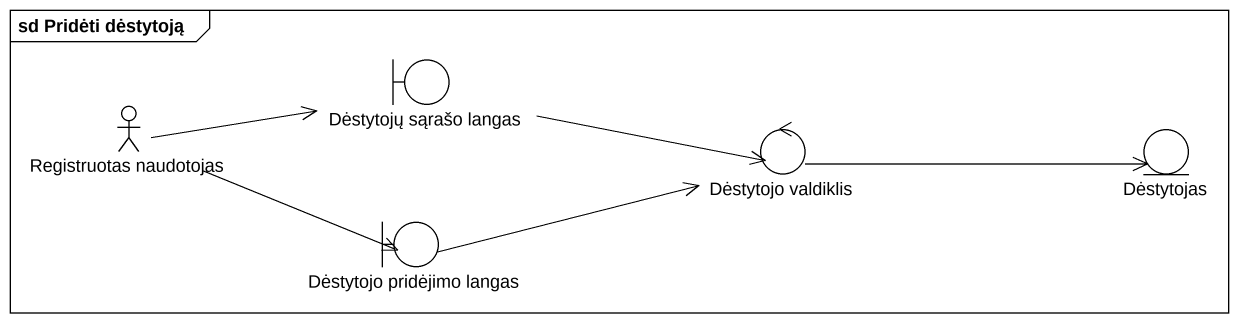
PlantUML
@startuml
mainframe sd Pridėti dėstytoją
boundary "Dėstytojų sąrašo langas" as Dėstytojų_sąrašo_langas
actor "Registruotas naudotojas" as Registruotas_naudotojas
control "Dėstytojo valdiklis" as Dėstytojo_valdiklis
entity Dėstytojas
boundary "Dėstytojo pridėjimo langas" as Dėstytojo_pridėjimo_langas
Dėstytojų_sąrašo_langas -right-> Dėstytojo_valdiklis
Registruotas_naudotojas -right-> Dėstytojų_sąrašo_langas
Registruotas_naudotojas -right-> Dėstytojo_pridėjimo_langas
Dėstytojo_valdiklis -right-> Dėstytojas
Dėstytojo_pridėjimo_langas -right-> Dėstytojo_valdiklis
@enduml
